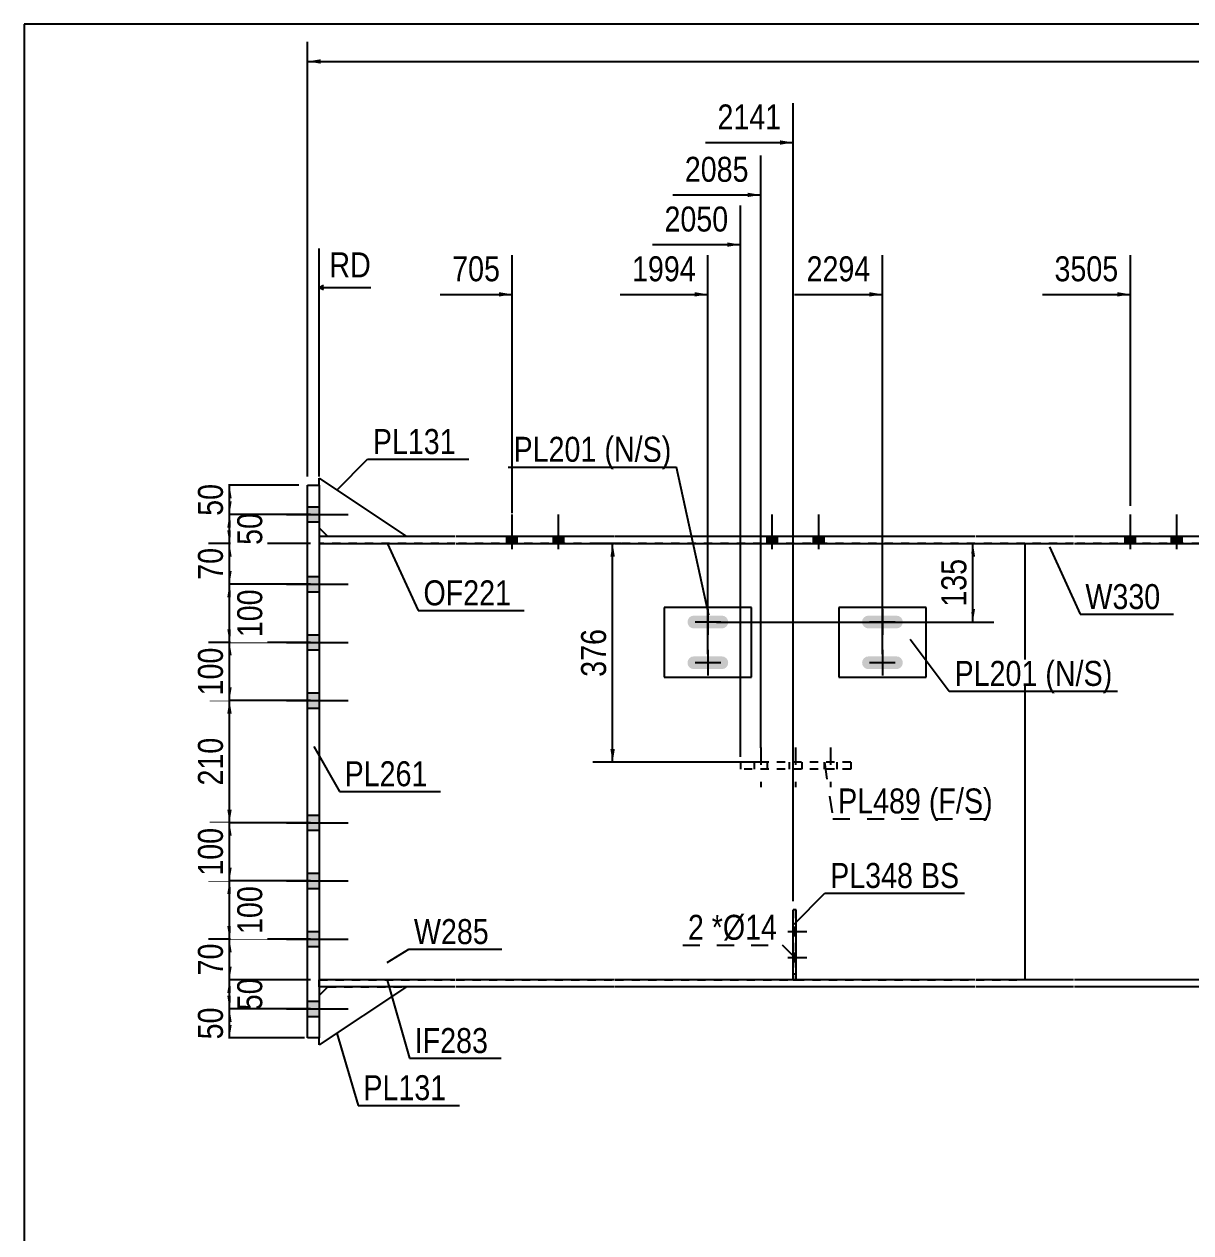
# Model space of a CAD drawing. Header units: millimetres. Extents: x -636 to -233, y -184 to 93.
# Drawn here: x -633.1 to -499.5, y -45.8 to 92.7 of the extents above; entities that cross this region are included whole.
import ezdxf

# ---------------------------------------------------------------- set-up
doc = ezdxf.new("R2010")
doc.units = ezdxf.units.MM
doc.linetypes.add('DXK_LINE_DOT1', pattern=[1.8814, 0.9407, -0.9407])
doc.linetypes.add('DXK_LINE_DOT2', pattern=[3.9198, 1.9599, -1.9599])
doc.styles.add('Arial Narrow', font='ARIALN.TTF', dxfattribs={"height": 0.2})

# ---------------------------------------------------------------- blocks, each defined once
blk = doc.blocks.new('Unknown-627019997-1200')
at = {"color": 5, "linetype": 'Continuous'}
for p, q in [((-233.12, 92.69), (-633.12, 92.69)), ((-633.12, 92.69), (-633.12, -184.31))]:
    blk.add_line(p, q, dxfattribs=at)
blk = doc.blocks.new('Bolt-627019997-1697 - 1676')
at = {"linetype": 'Continuous'}
for points in [[(-544.68, -11.74), (-544.68, -10.81), (-545.02, -10.81), (-545.02, -11.74)], [(-544.68, -14.72), (-544.68, -13.79), (-545.02, -13.79), (-545.02, -14.72)]]:
    blk.add_hatch(color=3, dxfattribs=at).paths.add_polyline_path(points)
at = {"color": 3, "linetype": 'Continuous'}
for p, q in [((-545.02, -10.81), (-544.68, -10.81)), ((-545.65, -11.27), (-543.45, -11.27)), ((-545.02, -11.74), (-544.68, -11.74)), ((-545.02, -13.79), (-544.68, -13.79)), ((-545.65, -14.26), (-543.45, -14.26)), ((-545.02, -14.72), (-544.68, -14.72))]:
    blk.add_line(p, q, dxfattribs=at)
blk = doc.blocks.new('Bolt-627019997-1698 - 1676')
at = {"color": 3, "linetype": 'DXK_LINE_DOT2'}
for p, q in [((-545.02, -10.81), (-544.68, -10.81)), ((-545.55, -11.27), (-543.35, -11.27)), ((-545.02, -11.74), (-544.68, -11.74)), ((-545.02, -13.79), (-544.68, -13.79)), ((-545.55, -14.26), (-543.35, -14.26)), ((-545.02, -14.72), (-544.68, -14.72))]:
    blk.add_line(p, q, dxfattribs=at)
blk = doc.blocks.new('Bolt-627019997-1699 - 1676')
at = {"linetype": 'Continuous'}
for points in [[(-556.92, 24.7), (-557.08, 24.46), (-557.13, 24.18), (-557.08, 23.9), (-556.92, 23.66), (-556.68, 23.5), (-556.4, 23.44), (-553.2, 23.44), (-552.92, 23.5), (-552.68, 23.66), (-552.52, 23.9), (-552.47, 24.18), (-552.52, 24.46), (-552.68, 24.7), (-552.92, 24.86), (-553.2, 24.91), (-556.4, 24.91), (-556.68, 24.86)], [(-556.92, 20.03), (-557.08, 19.79), (-557.13, 19.51), (-557.08, 19.23), (-556.92, 18.99), (-556.68, 18.83), (-556.4, 18.78), (-553.2, 18.78), (-552.92, 18.83), (-552.68, 18.99), (-552.52, 19.23), (-552.47, 19.51), (-552.52, 19.79), (-552.68, 20.03), (-552.92, 20.19), (-553.2, 20.24), (-556.4, 20.24), (-556.68, 20.19)]]:
    blk.add_hatch(color=3, dxfattribs=at).paths.add_polyline_path(points)
at = {"color": 3, "linetype": 'Continuous'}
for p, q in [((-554.8, 25.64), (-554.8, 22.71)), ((-553.33, 24.18), (-556.27, 24.18)), ((-554.8, 20.98), (-554.8, 18.04)), ((-553.33, 19.51), (-556.27, 19.51))]:
    blk.add_line(p, q, dxfattribs=at)
blk = doc.blocks.new('Bolt-627019997-1702 - 1676')
at = {"linetype": 'Continuous'}
for points in [[(-600.67, 37.38), (-600.67, 35.65), (-599.33, 35.65), (-599.33, 37.38)], [(-600.67, 37.38), (-600.67, 35.65), (-599.33, 35.65), (-599.33, 37.38)], [(-600.67, 29.38), (-600.67, 27.65), (-599.33, 27.65), (-599.33, 29.38)], [(-600.67, 29.38), (-600.67, 27.65), (-599.33, 27.65), (-599.33, 29.38)], [(-600.67, 22.71), (-600.67, 20.98), (-599.33, 20.98), (-599.33, 22.71)], [(-600.67, 22.71), (-600.67, 20.98), (-599.33, 20.98), (-599.33, 22.71)], [(-600.67, 16.05), (-600.67, 14.31), (-599.33, 14.31), (-599.33, 16.05)], [(-600.67, 16.05), (-600.67, 14.31), (-599.33, 14.31), (-599.33, 16.05)], [(-600.67, 2.05), (-600.67, 0.31), (-599.33, 0.31), (-599.33, 2.05)], [(-600.67, 2.05), (-600.67, 0.31), (-599.33, 0.31), (-599.33, 2.05)], [(-600.67, -4.62), (-600.67, -6.35), (-599.33, -6.35), (-599.33, -4.62)], [(-600.67, -4.62), (-600.67, -6.35), (-599.33, -6.35), (-599.33, -4.62)], [(-600.67, -11.29), (-600.67, -13.02), (-599.33, -13.02), (-599.33, -11.29)], [(-600.67, -11.29), (-600.67, -13.02), (-599.33, -13.02), (-599.33, -11.29)], [(-600.67, -19.29), (-600.67, -21.02), (-599.33, -21.02), (-599.33, -19.29)], [(-600.67, -19.29), (-600.67, -21.02), (-599.33, -21.02), (-599.33, -19.29)]]:
    blk.add_hatch(color=3, dxfattribs=at).paths.add_polyline_path(points)
at = {"color": 3, "linetype": 'Continuous'}
for p, q in [((-603.06, 36.51), (-596, 36.51)), ((-603.06, 36.51), (-596, 36.51)), ((-600.67, 37.38), (-599.33, 37.38)), ((-600.67, 37.38), (-599.33, 37.38)), ((-600.67, 35.65), (-599.33, 35.65)), ((-600.67, 35.65), (-599.33, 35.65)), ((-600.67, 29.38), (-599.33, 29.38)), ((-600.67, 29.38), (-599.33, 29.38)), ((-603.06, 28.51), (-596, 28.51)), ((-603.06, 28.51), (-596, 28.51)), ((-600.67, 27.65), (-599.33, 27.65)), ((-600.67, 27.65), (-599.33, 27.65)), ((-600.67, 22.71), (-599.33, 22.71)), ((-600.67, 22.71), (-599.33, 22.71)), ((-603.06, 21.85), (-596, 21.85)), ((-603.06, 21.85), (-596, 21.85)), ((-600.67, 20.98), (-599.33, 20.98)), ((-600.67, 20.98), (-599.33, 20.98)), ((-600.67, 16.05), (-599.33, 16.05)), ((-600.67, 16.05), (-599.33, 16.05)), ((-603.06, 15.18), (-596, 15.18)), ((-603.06, 15.18), (-596, 15.18)), ((-600.67, 14.31), (-599.33, 14.31)), ((-600.67, 14.31), (-599.33, 14.31)), ((-600.67, 2.05), (-599.33, 2.05)), ((-600.67, 2.05), (-599.33, 2.05)), ((-603.06, 1.18), (-596, 1.18)), ((-603.06, 1.18), (-596, 1.18)), ((-600.67, 0.31), (-599.33, 0.31)), ((-600.67, 0.31), (-599.33, 0.31)), ((-603.06, -5.49), (-596, -5.49)), ((-603.06, -5.49), (-596, -5.49)), ((-600.67, -4.62), (-599.33, -4.62)), ((-600.67, -4.62), (-599.33, -4.62)), ((-600.67, -6.35), (-599.33, -6.35)), ((-600.67, -6.35), (-599.33, -6.35)), ((-603.06, -12.15), (-596, -12.15)), ((-603.06, -12.15), (-596, -12.15)), ((-600.67, -11.29), (-599.33, -11.29)), ((-600.67, -11.29), (-599.33, -11.29)), ((-600.67, -13.02), (-599.33, -13.02)), ((-600.67, -13.02), (-599.33, -13.02)), ((-600.67, -19.29), (-599.33, -19.29)), ((-600.67, -19.29), (-599.33, -19.29)), ((-603.06, -20.15), (-596, -20.15)), ((-603.06, -20.15), (-596, -20.15)), ((-600.67, -21.02), (-599.33, -21.02)), ((-600.67, -21.02), (-599.33, -21.02))]:
    blk.add_line(p, q, dxfattribs=at)
blk = doc.blocks.new('Bolt-627019997-1705 - 1676')
at = {"linetype": 'Continuous'}
for points in [[(-505.8, 33.98), (-507, 33.98), (-507, 33.18), (-505.8, 33.18)], [(-505.8, 33.98), (-507, 33.98), (-507, 33.18), (-505.8, 33.18)], [(-500.47, 33.98), (-501.67, 33.98), (-501.67, 33.18), (-500.47, 33.18)], [(-500.47, 33.98), (-501.67, 33.98), (-501.67, 33.18), (-500.47, 33.18)]]:
    blk.add_hatch(color=3, dxfattribs=at).paths.add_polyline_path(points)
at = {"color": 3, "linetype": 'Continuous'}
for p, q in [((-506.4, 32.51), (-506.4, 36.51)), ((-506.4, 32.51), (-506.4, 36.51)), ((-501.07, 32.51), (-501.07, 36.51)), ((-501.07, 32.51), (-501.07, 36.51)), ((-507, 33.18), (-507, 33.98)), ((-507, 33.18), (-507, 33.98)), ((-505.8, 33.18), (-505.8, 33.98)), ((-505.8, 33.18), (-505.8, 33.98)), ((-501.67, 33.18), (-501.67, 33.98)), ((-501.67, 33.18), (-501.67, 33.98)), ((-500.47, 33.18), (-500.47, 33.98)), ((-500.47, 33.18), (-500.47, 33.98))]:
    blk.add_line(p, q, dxfattribs=at)
blk = doc.blocks.new('Bolt-627019997-1706 - 1676')
at = {"linetype": 'Continuous'}
for points in [[(-546.82, 33.98), (-548.02, 33.98), (-548.02, 33.18), (-546.82, 33.18)], [(-546.82, 33.98), (-548.02, 33.98), (-548.02, 33.18), (-546.82, 33.18)], [(-541.48, 33.98), (-542.68, 33.98), (-542.68, 33.18), (-541.48, 33.18)], [(-541.48, 33.98), (-542.68, 33.98), (-542.68, 33.18), (-541.48, 33.18)]]:
    blk.add_hatch(color=3, dxfattribs=at).paths.add_polyline_path(points)
at = {"color": 3, "linetype": 'Continuous'}
for p, q in [((-547.42, 32.51), (-547.42, 36.51)), ((-547.42, 32.51), (-547.42, 36.51)), ((-542.08, 32.51), (-542.08, 36.51)), ((-542.08, 32.51), (-542.08, 36.51)), ((-548.02, 33.18), (-548.02, 33.98)), ((-548.02, 33.18), (-548.02, 33.98)), ((-546.82, 33.18), (-546.82, 33.98)), ((-546.82, 33.18), (-546.82, 33.98)), ((-542.68, 33.18), (-542.68, 33.98)), ((-542.68, 33.18), (-542.68, 33.98)), ((-541.48, 33.18), (-541.48, 33.98)), ((-541.48, 33.18), (-541.48, 33.98))]:
    blk.add_line(p, q, dxfattribs=at)
blk = doc.blocks.new('Bolt-627019997-1707 - 1676')
at = {"linetype": 'Continuous'}
for points in [[(-576.63, 33.98), (-577.83, 33.98), (-577.83, 33.18), (-576.63, 33.18)], [(-576.63, 33.98), (-577.83, 33.98), (-577.83, 33.18), (-576.63, 33.18)], [(-571.3, 33.98), (-572.5, 33.98), (-572.5, 33.18), (-571.3, 33.18)], [(-571.3, 33.98), (-572.5, 33.98), (-572.5, 33.18), (-571.3, 33.18)]]:
    blk.add_hatch(color=3, dxfattribs=at).paths.add_polyline_path(points)
at = {"color": 3, "linetype": 'Continuous'}
for p, q in [((-577.23, 32.51), (-577.23, 36.51)), ((-577.23, 32.51), (-577.23, 36.51)), ((-571.9, 32.51), (-571.9, 36.51)), ((-571.9, 32.51), (-571.9, 36.51)), ((-577.83, 33.18), (-577.83, 33.98)), ((-577.83, 33.18), (-577.83, 33.98)), ((-576.63, 33.18), (-576.63, 33.98)), ((-576.63, 33.18), (-576.63, 33.98)), ((-572.5, 33.18), (-572.5, 33.98)), ((-572.5, 33.18), (-572.5, 33.98)), ((-571.3, 33.18), (-571.3, 33.98)), ((-571.3, 33.18), (-571.3, 33.98))]:
    blk.add_line(p, q, dxfattribs=at)
blk = doc.blocks.new('Bolt-627019997-1710 - 1676')
at = {"linetype": 'Continuous'}
for points in [[(-536.92, 24.7), (-537.08, 24.46), (-537.13, 24.18), (-537.08, 23.9), (-536.92, 23.66), (-536.68, 23.5), (-536.4, 23.44), (-533.2, 23.44), (-532.92, 23.5), (-532.68, 23.66), (-532.52, 23.9), (-532.47, 24.18), (-532.52, 24.46), (-532.68, 24.7), (-532.92, 24.86), (-533.2, 24.91), (-536.4, 24.91), (-536.68, 24.86)], [(-536.92, 20.03), (-537.08, 19.79), (-537.13, 19.51), (-537.08, 19.23), (-536.92, 18.99), (-536.68, 18.83), (-536.4, 18.78), (-533.2, 18.78), (-532.92, 18.83), (-532.68, 18.99), (-532.52, 19.23), (-532.47, 19.51), (-532.52, 19.79), (-532.68, 20.03), (-532.92, 20.19), (-533.2, 20.24), (-536.4, 20.24), (-536.68, 20.19)]]:
    blk.add_hatch(color=3, dxfattribs=at).paths.add_polyline_path(points)
at = {"color": 3, "linetype": 'Continuous'}
for p, q in [((-534.8, 25.64), (-534.8, 22.71)), ((-533.33, 24.18), (-536.27, 24.18)), ((-534.8, 20.98), (-534.8, 18.04)), ((-533.33, 19.51), (-536.27, 19.51))]:
    blk.add_line(p, q, dxfattribs=at)
blk = doc.blocks.new('Part-627019997-1867 - 1676')
at = {"color": 2, "linetype": 'Continuous'}
for p, q in [((-549.8, 25.84), (-559.8, 25.84)), ((-559.8, 25.84), (-559.8, 17.84)), ((-549.8, 17.84), (-549.8, 25.84)), ((-559.8, 17.84), (-549.8, 17.84))]:
    blk.add_line(p, q, dxfattribs=at)
blk = doc.blocks.new('Part-627019997-1857 - 1676')
at = {"color": 2, "linetype": 'Continuous'}
for p, q in [((-529.8, 25.84), (-539.8, 25.84)), ((-539.8, 25.84), (-539.8, 17.84)), ((-529.8, 17.84), (-529.8, 25.84)), ((-539.8, 17.84), (-529.8, 17.84))]:
    blk.add_line(p, q, dxfattribs=at)
blk = doc.blocks.new('Part-627019997-1977 - 1676')
at = {"color": 2, "linetype": 'Continuous'}
for p, q in [((-583.73, -16.82), (-599.33, -16.82)), ((-583.73, -17.62), (-599.33, -17.62)), ((-565.5, -16.82), (-583.63, -16.82)), ((-565.5, -17.62), (-583.63, -17.62)), ((-524.2, -16.82), (-565.4, -16.82)), ((-524.2, -17.62), (-565.4, -17.62)), ((-512.9, -16.82), (-524.1, -16.82)), ((-512.9, -17.62), (-524.1, -17.62)), ((-494.67, -16.82), (-512.8, -16.82)), ((-494.67, -17.62), (-512.8, -17.62))]:
    blk.add_line(p, q, dxfattribs=at)
at = {"color": 7, "linetype": 'DXK_LINE_DOT1'}
blk.add_line((-599.33, -16.82), (-599.33, -17.62), dxfattribs=at)
blk = doc.blocks.new('Part-627019997-2131 - 1676')
at = {"color": 2, "linetype": 'Continuous'}
for p, q in [((-545.02, -16.82), (-545.02, -8.82)), ((-544.68, -8.82), (-545.02, -8.82)), ((-544.68, -16.82), (-544.68, -8.82))]:
    blk.add_line(p, q, dxfattribs=at)
at = {"color": 7, "linetype": 'DXK_LINE_DOT1'}
for p, q in [((-545.02, -16.15), (-544.68, -16.15)), ((-545.02, -16.82), (-544.68, -16.82))]:
    blk.add_line(p, q, dxfattribs=at)
blk = doc.blocks.new('Part-627019997-2136 - 1676')
at = {"color": 7, "linetype": 'DXK_LINE_DOT1'}
for p, q in [((-545.02, -8.82), (-545.02, -16.82)), ((-544.68, -8.82), (-545.02, -8.82)), ((-544.68, -16.82), (-544.68, -8.82))]:
    blk.add_line(p, q, dxfattribs=at)
blk = doc.blocks.new('Part-627019997-2205 - 1676')
at = {"color": 2, "linetype": 'Continuous'}
blk.add_line((-518.5, 33.18), (-518.5, -16.82), dxfattribs=at)
at = {"color": 7, "linetype": 'DXK_LINE_DOT1'}
for p, q in [((-512.9, 33.18), (-518.5, 33.18)), ((-494.67, 33.18), (-512.8, 33.18)), ((-512.9, -16.82), (-518.5, -16.82)), ((-494.67, -16.82), (-512.8, -16.82))]:
    blk.add_line(p, q, dxfattribs=at)
blk = doc.blocks.new('Part-627019997-2249 - 1676')
at = {"color": 2, "linetype": 'Continuous'}
for p, q in [((-583.73, 33.98), (-599.33, 33.98)), ((-565.5, 33.98), (-583.63, 33.98)), ((-524.2, 33.98), (-565.4, 33.98)), ((-512.9, 33.98), (-524.1, 33.98)), ((-494.67, 33.98), (-512.8, 33.98)), ((-476.43, 33.98), (-494.57, 33.98)), ((-470.73, 33.98), (-476.33, 33.98)), ((-470.73, 33.98), (-470.73, 33.18)), ((-599.33, 33.18), (-583.73, 33.18)), ((-583.63, 33.18), (-565.5, 33.18)), ((-565.4, 33.18), (-524.2, 33.18)), ((-524.1, 33.18), (-512.9, 33.18)), ((-512.8, 33.18), (-494.67, 33.18)), ((-494.57, 33.18), (-476.43, 33.18)), ((-476.33, 33.18), (-470.73, 33.18))]:
    blk.add_line(p, q, dxfattribs=at)
at = {"color": 7, "linetype": 'DXK_LINE_DOT1'}
blk.add_line((-599.33, 33.98), (-599.33, 33.18), dxfattribs=at)
blk = doc.blocks.new('Part-627019997-2276 - 1676')
at = {"color": 7, "linetype": 'DXK_LINE_DOT1'}
for p, q in [((-583.73, 33.18), (-599.33, 33.18)), ((-599.33, 33.18), (-599.33, -16.82)), ((-565.5, 33.18), (-583.63, 33.18)), ((-524.2, 33.18), (-565.4, 33.18)), ((-518.5, 33.18), (-524.1, 33.18)), ((-599.33, -16.82), (-583.73, -16.82)), ((-599.33, -17.62), (-599.33, -16.82)), ((-583.63, -16.82), (-565.5, -16.82)), ((-565.4, -16.82), (-524.2, -16.82)), ((-524.1, -16.82), (-518.5, -16.82))]:
    blk.add_line(p, q, dxfattribs=at)
at = {"color": 2, "linetype": 'Continuous'}
blk.add_line((-518.5, 33.18), (-518.5, -16.82), dxfattribs=at)
blk = doc.blocks.new('Part-627019997-2364 - 1676')
at = {"color": 2, "linetype": 'Continuous'}
for p, q in [((-600.67, 39.85), (-599.33, 39.85)), ((-600.67, -23.49), (-600.67, 39.85)), ((-599.33, 39.85), (-599.33, -23.49)), ((-599.33, -23.49), (-600.67, -23.49))]:
    blk.add_line(p, q, dxfattribs=at)
blk = doc.blocks.new('Part-627019997-2386 - 1676')
at = {"color": 2, "linetype": 'Continuous'}
for p, q in [((-589.33, -17.62), (-599.33, -24.29)), ((-598.33, -17.62), (-599.33, -18.62)), ((-599.33, -24.29), (-599.33, -23.49))]:
    blk.add_line(p, q, dxfattribs=at)
at = {"color": 7, "linetype": 'DXK_LINE_DOT1'}
for p, q in [((-598.33, -17.62), (-589.33, -17.62)), ((-599.33, -18.62), (-599.33, -23.49))]:
    blk.add_line(p, q, dxfattribs=at)
blk = doc.blocks.new('Part-627019997-2391 - 1676')
at = {"color": 2, "linetype": 'Continuous'}
for p, q in [((-599.33, 39.85), (-599.33, 40.65)), ((-599.33, 40.65), (-589.33, 33.98)), ((-599.33, 34.98), (-598.33, 33.98))]:
    blk.add_line(p, q, dxfattribs=at)
at = {"color": 7, "linetype": 'DXK_LINE_DOT1'}
for p, q in [((-599.33, 39.85), (-599.33, 34.98)), ((-589.33, 33.98), (-598.33, 33.98))]:
    blk.add_line(p, q, dxfattribs=at)
blk = doc.blocks.new('Part-627019997-4415 - 1676')
at = {"color": 7, "linetype": 'DXK_LINE_DOT1'}
for p, q in [((-538.42, 8.11), (-551.08, 8.11)), ((-551.08, 8.11), (-551.08, 7.31)), ((-538.42, 7.31), (-551.08, 7.31)), ((-538.42, 8.11), (-538.42, 7.31))]:
    blk.add_line(p, q, dxfattribs=at)
blk = doc.blocks.new('Bolt-627019997-4416 - 1676')
at = {"color": 3, "linetype": 'DXK_LINE_DOT2'}
for p, q in [((-548.75, 9.78), (-548.75, 5.25)), ((-544.75, 9.78), (-544.75, 5.25)), ((-540.75, 9.78), (-540.75, 5.25)), ((-549.48, 8.11), (-549.48, 7.31)), ((-548.02, 8.11), (-548.02, 7.31)), ((-545.48, 8.11), (-545.48, 7.31)), ((-544.02, 8.11), (-544.02, 7.31)), ((-541.48, 8.11), (-541.48, 7.31)), ((-540.02, 8.11), (-540.02, 7.31))]:
    blk.add_line(p, q, dxfattribs=at)
blk = doc.blocks.new('StraightDimension-627019997-7086 - 1676')
at = {"linetype": 'Continuous'}
blk.add_hatch(color=7, dxfattribs=at).paths.add_polyline_path([(-556.3, 61.98), (-554.8, 61.73), (-556.3, 61.48)])
at = {"color": 7, "linetype": 'Continuous'}
for p, q in [((-554.8, 20.51), (-554.8, 66.23)), ((-564.86, 61.73), (-554.8, 61.73))]:
    blk.add_line(p, q, dxfattribs=at)
at = {"color": 0}
blk.add_wipeout([(-555.58, 62.63), (-555.58, 66.83), (-564.09, 66.83), (-564.09, 62.63)], dxfattribs=at)
at = {"color": 3, "style": 'Arial Narrow'}
blk.add_text('1994', height=2.863, dxfattribs=at).set_placement((-563.49, 63.23))
blk = doc.blocks.new('StraightDimension-627019997-2876 - 1676')
at = {"linetype": 'Continuous'}
for points in [[(-609.85, 13.68), (-609.6, 15.18), (-609.35, 13.68)], [(-609.35, 2.68), (-609.6, 1.18), (-609.85, 2.68)]]:
    blk.add_hatch(color=7, dxfattribs=at).paths.add_polyline_path(points)
at = {"color": 7, "linetype": 'Continuous'}
for p, q in [((-600.33, 15.18), (-611.85, 15.18)), ((-609.6, 1.18), (-609.6, 15.18)), ((-600.33, 1.18), (-611.85, 1.18))]:
    blk.add_line(p, q, dxfattribs=at)
at = {"color": 0}
blk.add_wipeout([(-609.75, 11.52), (-613.95, 11.52), (-613.95, 4.84), (-609.75, 4.84)], dxfattribs=at)
at = {"color": 3, "style": 'Arial Narrow'}
blk.add_text('210', height=2.863, rotation=90.0002, dxfattribs=at).set_placement((-610.35, 5.44))
blk = doc.blocks.new('StraightDimension-627019997-2822 - 1676')
at = {"linetype": 'Continuous'}
for points in [[(-609.85, -18.32), (-609.6, -16.82), (-609.35, -18.32)], [(-609.35, -18.65), (-609.6, -20.15), (-609.85, -18.65)]]:
    blk.add_hatch(color=7, dxfattribs=at).paths.add_polyline_path(points)
at = {"color": 7, "linetype": 'Continuous'}
for p, q in [((-600.33, -16.82), (-612, -16.82)), ((-609.6, -20.15), (-609.6, -16.82)), ((-600.33, -20.15), (-612, -20.15))]:
    blk.add_line(p, q, dxfattribs=at)
at = {"color": 0}
blk.add_wipeout([(-605.25, -16.06), (-609.45, -16.06), (-609.45, -20.91), (-605.25, -20.91)], dxfattribs=at)
at = {"color": 3, "style": 'Arial Narrow'}
blk.add_text('50', height=2.863, rotation=90.0002, dxfattribs=at).set_placement((-605.85, -20.31))
blk = doc.blocks.new('StraightDimension-627019997-7083 - 1676')
at = {"linetype": 'Continuous'}
blk.add_hatch(color=7, dxfattribs=at).paths.add_polyline_path([(-546.52, 79.38), (-545.02, 79.13), (-546.52, 78.88)])
at = {"color": 7, "linetype": 'Continuous'}
for p, q in [((-545.02, -7.82), (-545.02, 83.63)), ((-555.08, 79.13), (-545.02, 79.13))]:
    blk.add_line(p, q, dxfattribs=at)
at = {"color": 0}
blk.add_wipeout([(-545.79, 80.03), (-545.79, 84.23), (-554.3, 84.23), (-554.3, 80.03)], dxfattribs=at)
at = {"color": 3, "style": 'Arial Narrow'}
blk.add_text('2141', height=2.863, dxfattribs=at).set_placement((-553.7, 80.63))
blk = doc.blocks.new('StraightDimension-627019997-2813 - 1676')
at = {"linetype": 'Continuous'}
blk.add_hatch(color=7, dxfattribs=at).paths.add_polyline_path([(-599.17, 88.17), (-600.67, 88.42), (-599.17, 88.67)])
at = {"color": 7, "linetype": 'Continuous'}
for p, q in [((-600.67, 40.85), (-600.67, 90.67)), ((-600.67, 88.42), (-267.29, 88.42))]:
    blk.add_line(p, q, dxfattribs=at)
blk = doc.blocks.new('StraightDimension-627019997-2883 - 1676')
at = {"linetype": 'Continuous'}
for points in [[(-609.85, 20.35), (-609.6, 21.85), (-609.35, 20.35)], [(-609.35, 16.68), (-609.6, 15.18), (-609.85, 16.68)]]:
    blk.add_hatch(color=7, dxfattribs=at).paths.add_polyline_path(points)
at = {"color": 7, "linetype": 'Continuous'}
for p, q in [((-600.33, 21.85), (-611.85, 21.85)), ((-609.6, 15.18), (-609.6, 21.85)), ((-600.33, 15.18), (-611.85, 15.18))]:
    blk.add_line(p, q, dxfattribs=at)
at = {"color": 0}
blk.add_wipeout([(-609.75, 21.86), (-613.95, 21.86), (-613.95, 15.17), (-609.75, 15.17)], dxfattribs=at)
at = {"color": 3, "style": 'Arial Narrow'}
blk.add_text('100', height=2.863, rotation=90.0002, dxfattribs=at).set_placement((-610.35, 15.77))
blk = doc.blocks.new('StraightDimension-627019997-2625 - 1676')
at = {"linetype": 'Continuous'}
for points in [[(-524.69, 31.68), (-524.44, 33.18), (-524.19, 31.68)], [(-524.19, 25.68), (-524.44, 24.18), (-524.69, 25.68)]]:
    blk.add_hatch(color=7, dxfattribs=at).paths.add_polyline_path(points)
at = {"color": 7, "linetype": 'Continuous'}
for p, q in [((-534.78, 33.18), (-522.04, 33.18)), ((-524.44, 24.18), (-524.44, 33.18)), ((-553.8, 24.18), (-522.04, 24.18))]:
    blk.add_line(p, q, dxfattribs=at)
at = {"color": 0}
blk.add_wipeout([(-524.59, 32.02), (-528.79, 32.02), (-528.79, 25.34), (-524.59, 25.34)], dxfattribs=at)
at = {"color": 3, "style": 'Arial Narrow'}
blk.add_text('135', height=2.863, rotation=90.0002, dxfattribs=at).set_placement((-525.19, 25.94))
blk = doc.blocks.new('StraightDimension-627019997-7085 - 1676')
at = {"linetype": 'Continuous'}
blk.add_hatch(color=7, dxfattribs=at).paths.add_polyline_path([(-552.58, 67.68), (-551.08, 67.43), (-552.58, 67.18)])
at = {"color": 7, "linetype": 'Continuous'}
for p, q in [((-551.08, 8.71), (-551.08, 71.93)), ((-561.15, 67.43), (-551.08, 67.43))]:
    blk.add_line(p, q, dxfattribs=at)
at = {"color": 0}
blk.add_wipeout([(-551.86, 68.33), (-551.86, 72.53), (-560.37, 72.53), (-560.37, 68.33)], dxfattribs=at)
at = {"color": 3, "style": 'Arial Narrow'}
blk.add_text('2050', height=2.863, dxfattribs=at).set_placement((-559.77, 68.93))
blk = doc.blocks.new('StraightDimension-627019997-2838 - 1676')
at = {"linetype": 'Continuous'}
for points in [[(-609.85, -13.66), (-609.6, -12.16), (-609.35, -13.66)], [(-609.35, -15.32), (-609.6, -16.82), (-609.85, -15.32)]]:
    blk.add_hatch(color=7, dxfattribs=at).paths.add_polyline_path(points)
at = {"color": 7, "linetype": 'Continuous'}
for p, q in [((-600.33, -12.16), (-611.85, -12.16)), ((-609.6, -16.82), (-609.6, -12.16)), ((-600.33, -16.82), (-611.85, -16.82))]:
    blk.add_line(p, q, dxfattribs=at)
at = {"color": 0}
blk.add_wipeout([(-609.75, -12.06), (-613.95, -12.06), (-613.95, -16.92), (-609.75, -16.92)], dxfattribs=at)
at = {"color": 3, "style": 'Arial Narrow'}
blk.add_text('70', height=2.863, rotation=90.0002, dxfattribs=at).set_placement((-610.35, -16.32))
blk = doc.blocks.new('StraightDimension-627019997-2845 - 1676')
at = {"linetype": 'Continuous'}
for points in [[(-609.85, -6.99), (-609.6, -5.49), (-609.35, -6.99)], [(-609.35, -10.66), (-609.6, -12.16), (-609.85, -10.66)]]:
    blk.add_hatch(color=7, dxfattribs=at).paths.add_polyline_path(points)
at = {"color": 7, "linetype": 'Continuous'}
for p, q in [((-600.33, -5.49), (-612, -5.49)), ((-609.6, -12.16), (-609.6, -5.49)), ((-600.33, -12.16), (-612, -12.16))]:
    blk.add_line(p, q, dxfattribs=at)
at = {"color": 0}
blk.add_wipeout([(-605.25, -5.48), (-609.45, -5.48), (-609.45, -12.17), (-605.25, -12.17)], dxfattribs=at)
at = {"color": 3, "style": 'Arial Narrow'}
blk.add_text('100', height=2.863, rotation=90.0002, dxfattribs=at).set_placement((-605.85, -11.57))
blk = doc.blocks.new('StraightDimension-627019997-2854 - 1676')
at = {"linetype": 'Continuous'}
for points in [[(-609.85, -0.32), (-609.6, 1.18), (-609.35, -0.32)], [(-609.35, -3.99), (-609.6, -5.49), (-609.85, -3.99)]]:
    blk.add_hatch(color=7, dxfattribs=at).paths.add_polyline_path(points)
at = {"color": 7, "linetype": 'Continuous'}
for p, q in [((-600.33, 1.18), (-611.85, 1.18)), ((-609.6, -5.49), (-609.6, 1.18)), ((-600.33, -5.49), (-611.85, -5.49))]:
    blk.add_line(p, q, dxfattribs=at)
at = {"color": 0}
blk.add_wipeout([(-609.75, 1.19), (-613.95, 1.19), (-613.95, -5.49), (-609.75, -5.49)], dxfattribs=at)
at = {"color": 3, "style": 'Arial Narrow'}
blk.add_text('100', height=2.863, rotation=90.0002, dxfattribs=at).set_placement((-610.35, -4.89))
blk = doc.blocks.new('StraightDimension-627019997-2861 - 1676')
at = {"linetype": 'Continuous'}
for points in [[(-609.85, -21.65), (-609.6, -20.15), (-609.35, -21.65)], [(-609.35, -21.99), (-609.6, -23.49), (-609.85, -21.99)]]:
    blk.add_hatch(color=7, dxfattribs=at).paths.add_polyline_path(points)
at = {"color": 7, "linetype": 'Continuous'}
for p, q in [((-600.33, -20.15), (-611.85, -20.15)), ((-609.6, -23.49), (-609.6, -20.15)), ((-601, -23.49), (-611.85, -23.49))]:
    blk.add_line(p, q, dxfattribs=at)
at = {"color": 0}
blk.add_wipeout([(-609.75, -19.39), (-613.95, -19.39), (-613.95, -24.25), (-609.75, -24.25)], dxfattribs=at)
at = {"color": 3, "style": 'Arial Narrow'}
blk.add_text('50', height=2.863, rotation=90.0002, dxfattribs=at).set_placement((-610.35, -23.65))
blk = doc.blocks.new('StraightDimension-627019997-2890 - 1676')
at = {"linetype": 'Continuous'}
for points in [[(-609.85, 27.02), (-609.6, 28.52), (-609.35, 27.02)], [(-609.35, 23.35), (-609.6, 21.85), (-609.85, 23.35)]]:
    blk.add_hatch(color=7, dxfattribs=at).paths.add_polyline_path(points)
at = {"color": 7, "linetype": 'Continuous'}
for p, q in [((-600.33, 28.52), (-612, 28.52)), ((-609.6, 21.85), (-609.6, 28.52)), ((-600.33, 21.85), (-612, 21.85))]:
    blk.add_line(p, q, dxfattribs=at)
at = {"color": 0}
blk.add_wipeout([(-605.25, 28.53), (-609.45, 28.53), (-609.45, 21.84), (-605.25, 21.84)], dxfattribs=at)
at = {"color": 3, "style": 'Arial Narrow'}
blk.add_text('100', height=2.863, rotation=90.0002, dxfattribs=at).set_placement((-605.85, 22.44))
blk = doc.blocks.new('StraightDimension-627019997-2899 - 1676')
at = {"linetype": 'Continuous'}
for points in [[(-609.85, 31.68), (-609.6, 33.18), (-609.35, 31.68)], [(-609.35, 30.02), (-609.6, 28.52), (-609.85, 30.02)]]:
    blk.add_hatch(color=7, dxfattribs=at).paths.add_polyline_path(points)
at = {"color": 7, "linetype": 'Continuous'}
for p, q in [((-600.33, 33.18), (-611.85, 33.18)), ((-609.6, 28.52), (-609.6, 33.18)), ((-600.33, 28.52), (-611.85, 28.52))]:
    blk.add_line(p, q, dxfattribs=at)
at = {"color": 0}
blk.add_wipeout([(-609.75, 33.28), (-613.95, 33.28), (-613.95, 28.42), (-609.75, 28.42)], dxfattribs=at)
at = {"color": 3, "style": 'Arial Narrow'}
blk.add_text('70', height=2.863, rotation=90.0002, dxfattribs=at).set_placement((-610.35, 29.02))
blk = doc.blocks.new('StraightDimension-627019997-2906 - 1676')
at = {"linetype": 'Continuous'}
for points in [[(-609.85, 35.01), (-609.6, 36.51), (-609.35, 35.01)], [(-609.35, 34.68), (-609.6, 33.18), (-609.85, 34.68)]]:
    blk.add_hatch(color=7, dxfattribs=at).paths.add_polyline_path(points)
at = {"color": 7, "linetype": 'Continuous'}
for p, q in [((-600.33, 36.51), (-612, 36.51)), ((-609.6, 33.18), (-609.6, 36.51)), ((-600.33, 33.18), (-612, 33.18))]:
    blk.add_line(p, q, dxfattribs=at)
at = {"color": 0}
blk.add_wipeout([(-605.25, 37.28), (-609.45, 37.28), (-609.45, 32.42), (-605.25, 32.42)], dxfattribs=at)
at = {"color": 3, "style": 'Arial Narrow'}
blk.add_text('50', height=2.863, rotation=90.0002, dxfattribs=at).set_placement((-605.85, 33.02))
blk = doc.blocks.new('StraightDimension-627019997-2922 - 1676')
at = {"linetype": 'Continuous'}
for points in [[(-609.85, 38.35), (-609.6, 39.85), (-609.35, 38.35)], [(-609.35, 38.01), (-609.6, 36.51), (-609.85, 38.01)]]:
    blk.add_hatch(color=7, dxfattribs=at).paths.add_polyline_path(points)
at = {"color": 7, "linetype": 'Continuous'}
for p, q in [((-601.67, 39.85), (-611.85, 39.85)), ((-609.6, 36.51), (-609.6, 39.85)), ((-600.33, 36.51), (-611.85, 36.51))]:
    blk.add_line(p, q, dxfattribs=at)
at = {"color": 0}
blk.add_wipeout([(-609.75, 40.61), (-613.95, 40.61), (-613.95, 35.75), (-609.75, 35.75)], dxfattribs=at)
at = {"color": 3, "style": 'Arial Narrow'}
blk.add_text('50', height=2.863, rotation=90.0002, dxfattribs=at).set_placement((-610.35, 36.35))
blk = doc.blocks.new('StraightDimension-627019997-5519 - 1676')
at = {"linetype": 'Continuous'}
for points in [[(-565.96, 31.68), (-565.71, 33.18), (-565.46, 31.68)], [(-565.46, 9.61), (-565.71, 8.11), (-565.96, 9.61)]]:
    blk.add_hatch(color=7, dxfattribs=at).paths.add_polyline_path(points)
at = {"color": 7, "linetype": 'Continuous'}
for p, q in [((-564.73, 33.18), (-567.96, 33.18)), ((-565.71, 8.11), (-565.71, 33.18)), ((-548.27, 8.11), (-567.96, 8.11))]:
    blk.add_line(p, q, dxfattribs=at)
at = {"color": 0}
blk.add_wipeout([(-565.86, 23.99), (-570.06, 23.99), (-570.06, 17.3), (-565.86, 17.3)], dxfattribs=at)
at = {"color": 3, "style": 'Arial Narrow'}
blk.add_text('376', height=2.863, rotation=90.0002, dxfattribs=at).set_placement((-566.46, 17.9))
blk = doc.blocks.new('StraightDimension-627019997-7081 - 1676')
at = {"linetype": 'Continuous'}
blk.add_hatch(color=7, dxfattribs=at).paths.add_polyline_path([(-507.9, 61.98), (-506.4, 61.73), (-507.9, 61.48)])
at = {"color": 7, "linetype": 'Continuous'}
for p, q in [((-506.4, 37.51), (-506.4, 66.23)), ((-516.46, 61.73), (-506.4, 61.73))]:
    blk.add_line(p, q, dxfattribs=at)
at = {"color": 0}
blk.add_wipeout([(-507.17, 62.63), (-507.17, 66.83), (-515.69, 66.83), (-515.69, 62.63)], dxfattribs=at)
at = {"color": 3, "style": 'Arial Narrow'}
blk.add_text('3505', height=2.863, dxfattribs=at).set_placement((-515.09, 63.23))
blk = doc.blocks.new('StraightDimension-627019997-7082 - 1676')
at = {"linetype": 'Continuous'}
blk.add_hatch(color=7, dxfattribs=at).paths.add_polyline_path([(-536.3, 61.98), (-534.8, 61.73), (-536.3, 61.48)])
at = {"color": 7, "linetype": 'Continuous'}
for p, q in [((-534.8, 20.51), (-534.8, 66.23)), ((-544.86, 61.73), (-534.8, 61.73))]:
    blk.add_line(p, q, dxfattribs=at)
at = {"color": 0}
blk.add_wipeout([(-535.58, 62.63), (-535.58, 66.83), (-544.09, 66.83), (-544.09, 62.63)], dxfattribs=at)
at = {"color": 3, "style": 'Arial Narrow'}
blk.add_text('2294', height=2.863, dxfattribs=at).set_placement((-543.49, 63.23))
blk = doc.blocks.new('StraightDimension-627019997-7084 - 1676')
at = {"linetype": 'Continuous'}
blk.add_hatch(color=7, dxfattribs=at).paths.add_polyline_path([(-550.25, 73.38), (-548.75, 73.13), (-550.25, 72.88)])
at = {"color": 7, "linetype": 'Continuous'}
for p, q in [((-548.75, 9.76), (-548.75, 77.63)), ((-558.81, 73.13), (-548.75, 73.13))]:
    blk.add_line(p, q, dxfattribs=at)
at = {"color": 0}
blk.add_wipeout([(-549.52, 74.03), (-549.52, 78.23), (-558.04, 78.23), (-558.04, 74.03)], dxfattribs=at)
at = {"color": 3, "style": 'Arial Narrow'}
blk.add_text('2085', height=2.863, dxfattribs=at).set_placement((-557.44, 74.63))
blk = doc.blocks.new('StraightDimension-627019997-7087 - 1676')
at = {"linetype": 'Continuous'}
blk.add_hatch(color=7, dxfattribs=at).paths.add_polyline_path([(-578.73, 61.98), (-577.23, 61.73), (-578.73, 61.48)])
at = {"color": 7, "linetype": 'Continuous'}
for p, q in [((-577.23, 36.66), (-577.23, 66.23)), ((-585.47, 61.73), (-577.23, 61.73))]:
    blk.add_line(p, q, dxfattribs=at)
at = {"color": 0, "linetype": 'Continuous'}
blk.add_wipeout([(-592.8, 63.08), (-592.8, 67.28), (-598.75, 67.28), (-598.75, 63.08)], dxfattribs=at)
at = {"color": 7, "linetype": 'Continuous'}
for p, q in [((-599.33, 40.85), (-599.33, 66.98)), ((-598.83, 62.73), (-599.33, 62.48)), ((-598.83, 62.23), (-599.33, 62.48)), ((-593.4, 62.48), (-599.33, 62.48))]:
    blk.add_line(p, q, dxfattribs=at)
at = {"color": 3, "linetype": 'Continuous', "style": 'Arial Narrow'}
blk.add_text('RD', height=2.863, dxfattribs=at).set_placement((-598.15, 63.68))
at = {"color": 0}
blk.add_wipeout([(-578.01, 62.63), (-578.01, 66.83), (-584.69, 66.83), (-584.69, 62.63)], dxfattribs=at)
at = {"color": 3, "style": 'Arial Narrow'}
blk.add_text('705', height=2.863, dxfattribs=at).set_placement((-584.09, 63.23))
blk = doc.blocks.new('Mark-627019997-2387 - 1676')
at = {"color": 0}
blk.add_wipeout([(-583.67, 43.43), (-583.67, 46.43), (-593.18, 46.43), (-593.18, 43.43)], dxfattribs=at)
blk.add_wipeout([(-583.67, 43.43), (-583.67, 46.43), (-593.18, 46.43), (-593.18, 43.43)], dxfattribs=at)
at = {"color": 7, "linetype": 'Continuous'}
for p, q in [((-597.31, 39.29), (-593.78, 42.83)), ((-593.78, 42.83), (-582.17, 42.83))]:
    blk.add_line(p, q, dxfattribs=at)
at = {"color": 3, "style": 'Arial Narrow'}
blk.add_text('PL131', height=2.863, dxfattribs=at).set_placement((-593.18, 43.43))
blk = doc.blocks.new('Mark-627019997-2272 - 1676')
at = {"color": 0}
blk.add_wipeout([(-579.89, -12.73), (-579.89, -9.73), (-588.47, -9.73), (-588.47, -12.73)], dxfattribs=at)
blk.add_wipeout([(-579.89, -12.73), (-579.89, -9.73), (-588.47, -9.73), (-588.47, -12.73)], dxfattribs=at)
at = {"color": 7, "linetype": 'Continuous'}
for p, q in [((-591.52, -14.84), (-589.07, -13.33)), ((-589.07, -13.33), (-578.39, -13.33))]:
    blk.add_line(p, q, dxfattribs=at)
at = {"color": 3, "style": 'Arial Narrow'}
blk.add_text('W285', height=2.863, dxfattribs=at).set_placement((-588.47, -12.73))
blk = doc.blocks.new('Mark-627019997-1973 - 1676')
at = {"color": 0}
blk.add_wipeout([(-579.98, -25.22), (-579.98, -22.22), (-588.38, -22.22), (-588.38, -25.22)], dxfattribs=at)
blk.add_wipeout([(-579.98, -25.22), (-579.98, -22.22), (-588.38, -22.22), (-588.38, -25.22)], dxfattribs=at)
at = {"color": 7, "linetype": 'Continuous'}
for p, q in [((-591.52, -16.87), (-588.98, -25.82)), ((-588.98, -25.82), (-578.48, -25.82))]:
    blk.add_line(p, q, dxfattribs=at)
at = {"color": 3, "style": 'Arial Narrow'}
blk.add_text('IF283', height=2.863, dxfattribs=at).set_placement((-588.38, -25.22))
blk = doc.blocks.new('Mark-627019997-1853 - 1676')
at = {"color": 0}
for points in [[(-517.04, 16.86), (-517.04, 19.86), (-526.54, 19.86), (-526.54, 16.86)], [(-508.48, 16.86), (-508.48, 19.86), (-516.14, 19.86), (-516.14, 16.86)]]:
    blk.add_wipeout(points, dxfattribs=at)
for points in [[(-517.04, 16.86), (-517.04, 19.86), (-526.54, 19.86), (-526.54, 16.86)], [(-508.48, 16.86), (-508.48, 19.86), (-516.14, 19.86), (-516.14, 16.86)]]:
    blk.add_wipeout(points, dxfattribs=at)
at = {"color": 7, "linetype": 'Continuous'}
for p, q in [((-531.62, 22.21), (-527.14, 16.26)), ((-527.14, 16.26), (-507.88, 16.26))]:
    blk.add_line(p, q, dxfattribs=at)
at = {"color": 3, "style": 'Arial Narrow'}
for s, p in [('PL201', (-526.54, 16.86)), ('(N/', (-516.14, 16.86)), ('S)', (-511.76, 16.86))]:
    blk.add_text(s, height=2.863, dxfattribs=at).set_placement(p)
blk = doc.blocks.new('Mark-627019997-1863 - 1676')
at = {"color": 0}
for points in [[(-567.55, 42.54), (-567.55, 45.54), (-577.06, 45.54), (-577.06, 42.54)], [(-558.99, 42.54), (-558.99, 45.54), (-566.65, 45.54), (-566.65, 42.54)]]:
    blk.add_wipeout(points, dxfattribs=at)
for points in [[(-567.55, 42.54), (-567.55, 45.54), (-577.06, 45.54), (-577.06, 42.54)], [(-558.99, 42.54), (-558.99, 45.54), (-566.65, 45.54), (-566.65, 42.54)]]:
    blk.add_wipeout(points, dxfattribs=at)
at = {"color": 7, "linetype": 'Continuous'}
for p in [(-577.66, 41.94), (-554.69, 24.96)]:
    blk.add_line(p, (-558.39, 41.94), dxfattribs=at)
at = {"color": 3, "style": 'Arial Narrow'}
for s, p in [('PL201', (-577.06, 42.54)), ('(N/', (-566.65, 42.54)), ('S)', (-562.27, 42.54))]:
    blk.add_text(s, height=2.863, dxfattribs=at).set_placement(p)
blk = doc.blocks.new('Mark-627019997-2201 - 1676')
at = {"color": 0}
blk.add_wipeout([(-502.96, 25.66), (-502.96, 28.66), (-511.55, 28.66), (-511.55, 25.66)], dxfattribs=at)
blk.add_wipeout([(-502.96, 25.66), (-502.96, 28.66), (-511.55, 28.66), (-511.55, 25.66)], dxfattribs=at)
at = {"color": 7, "linetype": 'Continuous'}
for p, q in [((-515.68, 32.8), (-512.15, 25.06)), ((-512.15, 25.06), (-501.46, 25.06))]:
    blk.add_line(p, q, dxfattribs=at)
at = {"color": 3, "style": 'Arial Narrow'}
blk.add_text('W330', height=2.863, dxfattribs=at).set_placement((-511.55, 25.66))
blk = doc.blocks.new('Mark-627019997-2245 - 1676')
at = {"color": 0}
blk.add_wipeout([(-577.33, 26.09), (-577.33, 29.09), (-587.38, 29.09), (-587.38, 26.09)], dxfattribs=at)
blk.add_wipeout([(-577.33, 26.09), (-577.33, 29.09), (-587.38, 29.09), (-587.38, 26.09)], dxfattribs=at)
at = {"color": 7, "linetype": 'Continuous'}
for p, q in [((-591.52, 33.23), (-587.98, 25.49)), ((-587.98, 25.49), (-575.83, 25.49))]:
    blk.add_line(p, q, dxfattribs=at)
at = {"color": 3, "style": 'Arial Narrow'}
blk.add_text('OF221', height=2.863, dxfattribs=at).set_placement((-587.38, 26.09))
blk = doc.blocks.new('MarkSet-627019997-3036 - 1676')
at = {"color": 0}
for points in [[(-531.29, -6.3), (-531.29, -3.3), (-540.79, -3.3), (-540.79, -6.3)], [(-526.01, -6.3), (-526.01, -3.3), (-530.39, -3.3), (-530.39, -6.3)]]:
    blk.add_wipeout(points, dxfattribs=at)
for points in [[(-531.29, -6.3), (-531.29, -3.3), (-540.79, -3.3), (-540.79, -6.3)], [(-526.01, -6.3), (-526.01, -3.3), (-530.39, -3.3), (-530.39, -6.3)]]:
    blk.add_wipeout(points, dxfattribs=at)
at = {"color": 7, "linetype": 'Continuous'}
for p, q in [((-544.93, -10.44), (-541.39, -6.9)), ((-541.39, -6.9), (-525.41, -6.9))]:
    blk.add_line(p, q, dxfattribs=at)
at = {"color": 3, "style": 'Arial Narrow'}
for s, p in [('PL348', (-540.79, -6.3)), ('BS', (-530.39, -6.3))]:
    blk.add_text(s, height=2.863, dxfattribs=at).set_placement(p)
blk = doc.blocks.new('Mark-627019997-2360 - 1676')
at = {"color": 0}
blk.add_wipeout([(-586.91, 5.36), (-586.91, 8.36), (-596.41, 8.36), (-596.41, 5.36)], dxfattribs=at)
blk.add_wipeout([(-586.91, 5.36), (-586.91, 8.36), (-596.41, 8.36), (-596.41, 5.36)], dxfattribs=at)
at = {"color": 7, "linetype": 'Continuous'}
for p, q in [((-599.95, 9.93), (-597.01, 4.76)), ((-597.01, 4.76), (-585.41, 4.76))]:
    blk.add_line(p, q, dxfattribs=at)
at = {"color": 3, "style": 'Arial Narrow'}
blk.add_text('PL261', height=2.863, dxfattribs=at).set_placement((-596.41, 5.36))
blk = doc.blocks.new('Mark-627019997-2382 - 1676')
at = {"color": 0}
blk.add_wipeout([(-584.76, -30.62), (-584.76, -27.62), (-594.26, -27.62), (-594.26, -30.62)], dxfattribs=at)
blk.add_wipeout([(-584.76, -30.62), (-584.76, -27.62), (-594.26, -27.62), (-594.26, -30.62)], dxfattribs=at)
at = {"color": 7, "linetype": 'Continuous'}
for p, q in [((-597.31, -22.93), (-594.86, -31.22)), ((-594.86, -31.22), (-583.26, -31.22))]:
    blk.add_line(p, q, dxfattribs=at)
at = {"color": 3, "style": 'Arial Narrow'}
blk.add_text('PL131', height=2.863, dxfattribs=at).set_placement((-594.26, -30.62))
blk = doc.blocks.new('Mark-627019997-4458 - 1676')
at = {"color": 0}
for points in [[(-555.26, -12.24), (-555.26, -9.24), (-557.08, -9.24), (-557.08, -12.24)], [(-553.08, -12.24), (-553.08, -9.24), (-554.36, -9.24), (-554.36, -12.24)]]:
    blk.add_wipeout(points, dxfattribs=at)
for points in [[(-555.26, -12.24), (-555.26, -9.24), (-557.08, -9.24), (-557.08, -12.24)], [(-553.08, -12.24), (-553.08, -9.24), (-554.36, -9.24), (-554.36, -12.24)]]:
    blk.add_wipeout(points, dxfattribs=at)
at = {"color": 3, "style": 'Arial Narrow'}
blk.add_text('2', height=2.86, dxfattribs=at).set_placement((-557.08, -12.24))
at = {"color": 0}
blk.add_wipeout([(-546.86, -12.24), (-546.86, -9.24), (-553.08, -9.24), (-553.08, -12.24)], dxfattribs=at)
blk.add_wipeout([(-546.86, -12.24), (-546.86, -9.24), (-553.08, -9.24), (-553.08, -12.24)], dxfattribs=at)
at = {"color": 7, "linetype": 'DXK_LINE_DOT2'}
for p in [(-557.68, -12.84), (-544.85, -14.26)]:
    blk.add_line(p, (-546.26, -12.84), dxfattribs=at)
at = {"color": 3, "style": 'Arial Narrow'}
for s, height, p in [('*', 2.86, (-554.36, -12.24)), ('Ø14', 2.863, (-553.08, -12.24))]:
    blk.add_text(s, height=height, dxfattribs=at).set_placement(p)
blk = doc.blocks.new('Mark-627019997-4460 - 1676')
at = {"color": 0}
for points in [[(-530.38, 2.24), (-530.38, 5.24), (-539.88, 5.24), (-539.88, 2.24)], [(-522.18, 2.24), (-522.18, 5.24), (-529.48, 5.24), (-529.48, 2.24)]]:
    blk.add_wipeout(points, dxfattribs=at)
for points in [[(-530.38, 2.24), (-530.38, 5.24), (-539.88, 5.24), (-539.88, 2.24)], [(-522.18, 2.24), (-522.18, 5.24), (-529.48, 5.24), (-529.48, 2.24)]]:
    blk.add_wipeout(points, dxfattribs=at)
at = {"color": 7, "linetype": 'DXK_LINE_DOT2'}
for p, q in [((-541.45, 8.11), (-540.48, 1.64)), ((-540.48, 1.64), (-521.58, 1.64))]:
    blk.add_line(p, q, dxfattribs=at)
at = {"color": 3, "style": 'Arial Narrow'}
for s, p in [('PL489', (-539.88, 2.24)), ('(F/', (-529.48, 2.24)), ('S)', (-525.46, 2.24))]:
    blk.add_text(s, height=2.863, dxfattribs=at).set_placement(p)

msp = doc.modelspace()

# ---------------------------------------------------------------- block references
for name in ['Unknown-627019997-1200', 'Part-627019997-2391 - 1676', 'Part-627019997-2364 - 1676', 'Bolt-627019997-1702 - 1676', 'Bolt-627019997-1707 - 1676', 'Bolt-627019997-1706 - 1676', 'Bolt-627019997-1705 - 1676', 'Part-627019997-2249 - 1676', 'Part-627019997-2276 - 1676', 'Part-627019997-2205 - 1676', 'Part-627019997-1867 - 1676', 'Bolt-627019997-1699 - 1676', 'Part-627019997-1857 - 1676', 'Bolt-627019997-1710 - 1676', 'Bolt-627019997-4416 - 1676', 'Part-627019997-4415 - 1676', 'Part-627019997-2131 - 1676', 'Part-627019997-2136 - 1676', 'Bolt-627019997-1697 - 1676', 'Bolt-627019997-1698 - 1676', 'Part-627019997-1977 - 1676', 'Part-627019997-2386 - 1676']:
    msp.add_blockref(name, (0, 0))

# ---------------------------------------------------------------- next in the draw order: block references
for name in ['StraightDimension-627019997-7086 - 1676', 'StraightDimension-627019997-2876 - 1676', 'StraightDimension-627019997-2822 - 1676']:
    msp.add_blockref(name, (0, 0))

# ---------------------------------------------------------------- next in the draw order: block references
msp.add_blockref('StraightDimension-627019997-7083 - 1676', (0, 0))

# ---------------------------------------------------------------- next in the draw order: block references
msp.add_blockref('StraightDimension-627019997-2813 - 1676', (0, 0))

# ---------------------------------------------------------------- next in the draw order: block references
for name in ['StraightDimension-627019997-7087 - 1676', 'StraightDimension-627019997-7081 - 1676', 'StraightDimension-627019997-2625 - 1676', 'Mark-627019997-2201 - 1676', 'Mark-627019997-1853 - 1676', 'StraightDimension-627019997-2883 - 1676', 'Mark-627019997-2360 - 1676', 'Mark-627019997-4460 - 1676', 'MarkSet-627019997-3036 - 1676', 'Mark-627019997-2272 - 1676', 'StraightDimension-627019997-2838 - 1676', 'Mark-627019997-1973 - 1676', 'StraightDimension-627019997-2861 - 1676']:
    msp.add_blockref(name, (0, 0))

# ---------------------------------------------------------------- next in the draw order: block references
for name in ['StraightDimension-627019997-7085 - 1676', 'StraightDimension-627019997-7082 - 1676', 'Mark-627019997-2387 - 1676', 'StraightDimension-627019997-2890 - 1676', 'StraightDimension-627019997-2845 - 1676', 'Mark-627019997-4458 - 1676', 'Mark-627019997-2382 - 1676']:
    msp.add_blockref(name, (0, 0))

# ---------------------------------------------------------------- next in the draw order: block references
for name in ['StraightDimension-627019997-2899 - 1676', 'StraightDimension-627019997-5519 - 1676', 'StraightDimension-627019997-2854 - 1676']:
    msp.add_blockref(name, (0, 0))

# ---------------------------------------------------------------- next in the draw order: block references
for name in ['StraightDimension-627019997-7084 - 1676', 'StraightDimension-627019997-2906 - 1676']:
    msp.add_blockref(name, (0, 0))

# ---------------------------------------------------------------- next in the draw order: block references
for name in ['Mark-627019997-1863 - 1676', 'StraightDimension-627019997-2922 - 1676']:
    msp.add_blockref(name, (0, 0))

# ---------------------------------------------------------------- next in the draw order: block references
msp.add_blockref('Mark-627019997-2245 - 1676', (0, 0))

doc.saveas('drawing.dxf')
